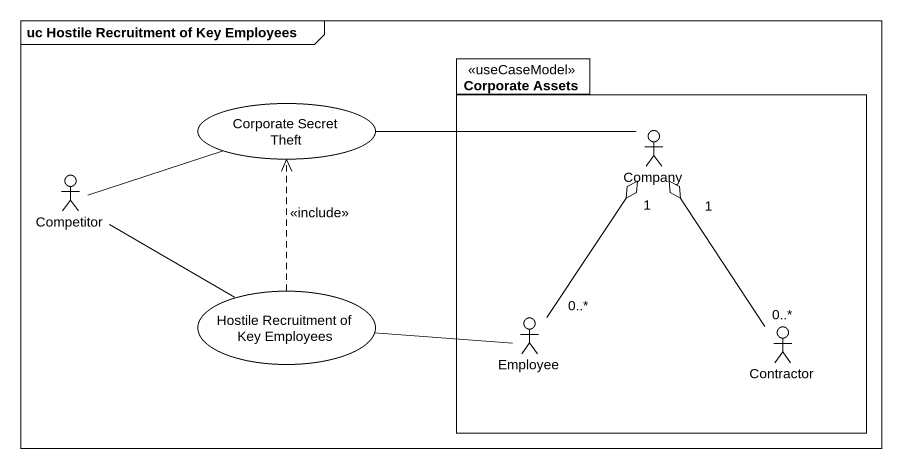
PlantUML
@startuml
mainframe uc Hostile Recruitment of Key Employees
package "Corporate Assets" as Corporate_Assets <<useCaseModel>> {
  actor Company
  actor Employee
  actor Contractor
}
usecase "Corporate Secret Theft" as Corporate_Secret_Theft
actor Competitor
usecase "Hostile Recruitment of Key Employees" as Hostile_Recruitment_of_Key
Corporate_Secret_Theft -right- Company
Competitor -right- Corporate_Secret_Theft
Competitor -right- Hostile_Recruitment_of_Key
Company "1" o-- "0..*" Employee
Company "1" o-- "0..*" Contractor
Hostile_Recruitment_of_Key .up.> Corporate_Secret_Theft : <<include>>
Hostile_Recruitment_of_Key -right- Employee
@enduml
